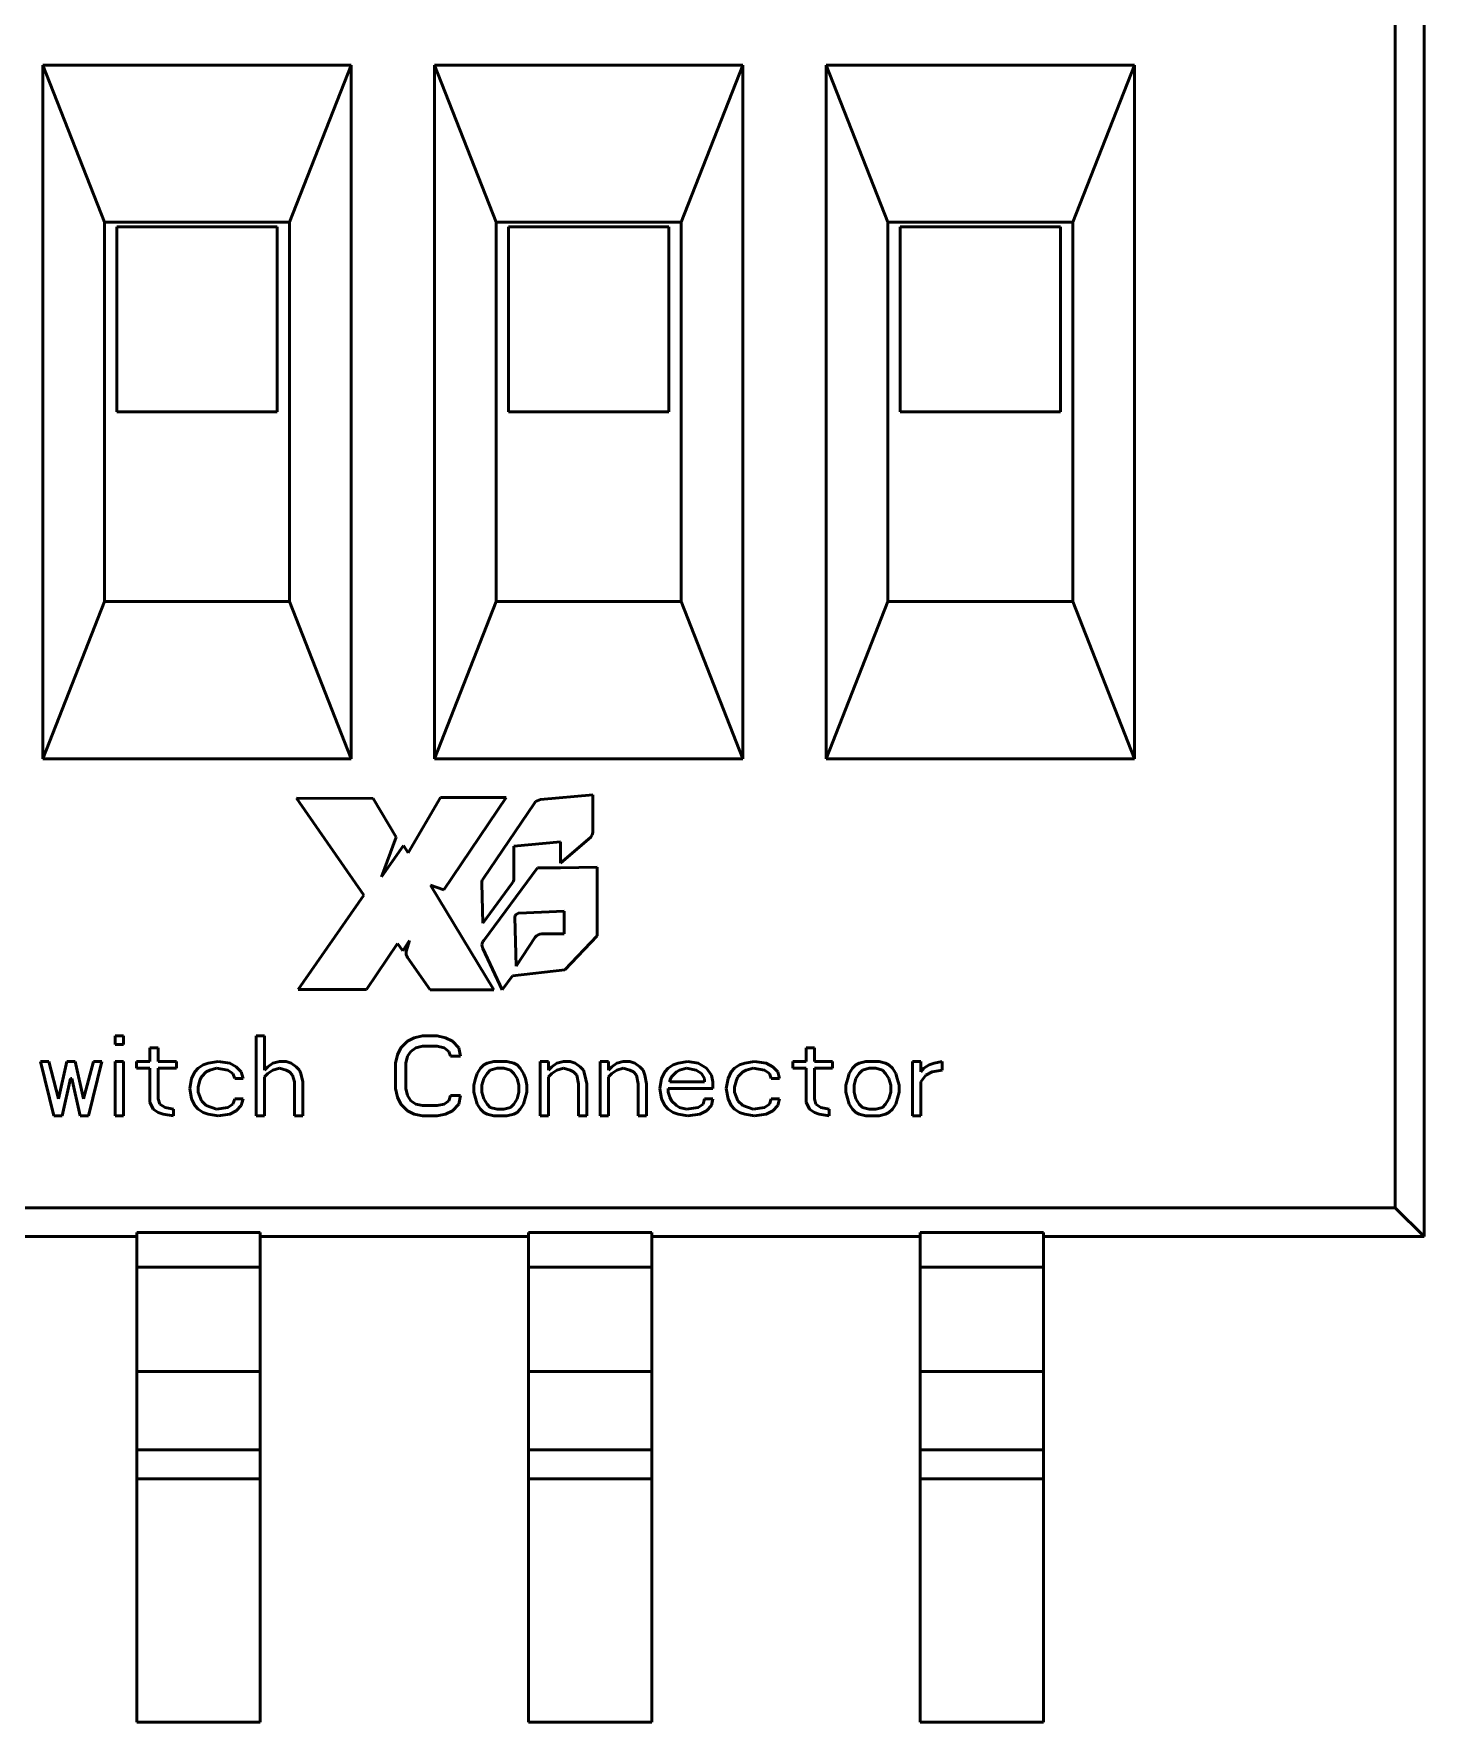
# Model space of a CAD drawing. Header units: millimetres. Extents: x 0 to 866, y 0 to 297.
# Drawn here: x 358.07 to 367.09, y 255.15 to 266.11 of the extents above; entities that cross this region are included whole.
import ezdxf

# ---------------------------------------------------------------- set-up
doc = ezdxf.new("R2010")
doc.units = ezdxf.units.MM
doc.layers.add('OSN50', color=3, linetype='Continuous', lineweight=50)

msp = doc.modelspace()

# ---------------------------------------------------------------- linework, layer by layer
at = {"layer": 'OSN50', "color": 3}
for p, q in [((367.086, 258.303), (367.086, 269.003)), ((367.086, 258.303), (367.086, 269.003)), ((367.086, 258.303), (367.086, 269.003)), ((367.086, 258.303), (367.086, 269.003)), ((366.898, 258.491), (366.898, 268.815)), ((366.898, 258.491), (366.898, 268.815)), ((358.526, 264.883), (358.126, 265.903)), ((358.126, 261.403), (358.126, 265.903)), ((360.126, 265.903), (358.126, 265.903)), ((358.526, 264.883), (358.126, 265.903)), ((358.126, 261.403), (358.126, 265.903)), ((360.126, 265.903), (358.126, 265.903)), ((359.726, 264.883), (360.126, 265.903)), ((359.726, 264.883), (360.126, 265.903)), ((360.126, 261.403), (360.126, 265.903)), ((360.126, 261.403), (360.126, 265.903)), ((361.066, 264.883), (360.666, 265.903)), ((360.666, 261.403), (360.666, 265.903)), ((360.666, 265.903), (362.666, 265.903)), ((361.066, 264.883), (360.666, 265.903)), ((360.666, 261.403), (360.666, 265.903)), ((360.666, 265.903), (362.666, 265.903)), ((362.266, 264.883), (362.666, 265.903)), ((362.266, 264.883), (362.666, 265.903)), ((362.666, 261.403), (362.666, 265.903)), ((362.666, 261.403), (362.666, 265.903)), ((363.606, 264.883), (363.206, 265.903)), ((363.206, 261.403), (363.206, 265.903)), ((363.206, 265.903), (365.206, 265.903)), ((363.606, 264.883), (363.206, 265.903)), ((363.206, 261.403), (363.206, 265.903)), ((363.206, 265.903), (365.206, 265.903)), ((364.806, 264.883), (365.206, 265.903)), ((364.806, 264.883), (365.206, 265.903)), ((365.206, 261.403), (365.206, 265.903)), ((365.206, 261.403), (365.206, 265.903)), ((358.526, 264.883), (359.726, 264.883)), ((358.526, 262.423), (358.526, 264.883)), ((358.526, 264.883), (359.726, 264.883)), ((358.526, 262.423), (358.526, 264.883)), ((358.606, 264.853), (359.646, 264.853)), ((358.606, 263.653), (358.606, 264.853)), ((358.606, 264.853), (359.646, 264.853)), ((358.606, 263.653), (358.606, 264.853)), ((359.646, 263.653), (359.646, 264.853)), ((359.646, 263.653), (359.646, 264.853)), ((359.726, 262.423), (359.726, 264.883)), ((359.726, 262.423), (359.726, 264.883)), ((362.266, 264.883), (361.066, 264.883)), ((361.066, 262.423), (361.066, 264.883)), ((362.266, 264.883), (361.066, 264.883)), ((361.066, 262.423), (361.066, 264.883)), ((361.146, 264.853), (362.186, 264.853)), ((361.146, 263.653), (361.146, 264.853)), ((361.146, 264.853), (362.186, 264.853)), ((361.146, 263.653), (361.146, 264.853)), ((362.186, 263.653), (362.186, 264.853)), ((362.186, 263.653), (362.186, 264.853)), ((362.266, 262.423), (362.266, 264.883)), ((362.266, 262.423), (362.266, 264.883)), ((363.606, 264.883), (364.806, 264.883)), ((363.606, 262.423), (363.606, 264.883)), ((363.606, 264.883), (364.806, 264.883)), ((363.606, 262.423), (363.606, 264.883)), ((364.726, 264.853), (363.686, 264.853)), ((363.686, 263.653), (363.686, 264.853)), ((364.726, 264.853), (363.686, 264.853)), ((363.686, 263.653), (363.686, 264.853)), ((364.726, 263.653), (364.726, 264.853)), ((364.726, 263.653), (364.726, 264.853)), ((364.806, 262.423), (364.806, 264.883)), ((364.806, 262.423), (364.806, 264.883)), ((359.646, 263.653), (358.606, 263.653)), ((359.646, 263.653), (358.606, 263.653)), ((362.186, 263.653), (361.146, 263.653)), ((362.186, 263.653), (361.146, 263.653)), ((364.726, 263.653), (363.686, 263.653)), ((364.726, 263.653), (363.686, 263.653)), ((358.126, 261.403), (358.526, 262.423)), ((358.126, 261.403), (358.526, 262.423)), ((358.526, 262.423), (359.726, 262.423)), ((358.526, 262.423), (359.726, 262.423)), ((360.126, 261.403), (359.726, 262.423)), ((360.126, 261.403), (359.726, 262.423)), ((360.666, 261.403), (361.066, 262.423)), ((360.666, 261.403), (361.066, 262.423)), ((362.266, 262.423), (361.066, 262.423)), ((362.266, 262.423), (361.066, 262.423)), ((362.666, 261.403), (362.266, 262.423)), ((362.666, 261.403), (362.266, 262.423)), ((363.206, 261.403), (363.606, 262.423)), ((363.206, 261.403), (363.606, 262.423)), ((363.606, 262.423), (364.806, 262.423)), ((363.606, 262.423), (364.806, 262.423)), ((365.206, 261.403), (364.806, 262.423)), ((365.206, 261.403), (364.806, 262.423)), ((360.126, 261.403), (358.126, 261.403)), ((360.126, 261.403), (358.126, 261.403)), ((360.666, 261.403), (362.666, 261.403)), ((360.666, 261.403), (362.666, 261.403)), ((363.206, 261.403), (365.206, 261.403)), ((363.206, 261.403), (365.206, 261.403)), ((360.268, 261.145), (359.77, 261.147)), ((360.208, 260.519), (359.77, 261.147)), ((360.268, 261.145), (359.77, 261.147)), ((360.208, 260.519), (359.77, 261.147)), ((360.418, 260.895), (360.268, 261.145)), ((360.418, 260.895), (360.268, 261.145)), ((360.496, 260.793), (360.704, 261.151)), ((360.496, 260.793), (360.704, 261.151)), ((360.704, 261.151), (361.13, 261.151)), ((360.704, 261.151), (361.13, 261.151)), ((360.726, 260.553), (361.13, 261.151)), ((360.726, 260.553), (361.13, 261.151)), ((360.982, 260.623), (361.314, 261.115)), ((360.982, 260.623), (361.314, 261.115)), ((361.314, 261.115), (361.322, 261.125)), ((361.314, 261.115), (361.322, 261.125)), ((361.322, 261.125), (361.332, 261.131)), ((361.322, 261.125), (361.332, 261.131)), ((361.332, 261.131), (361.342, 261.135)), ((361.332, 261.131), (361.342, 261.135)), ((361.342, 261.135), (361.354, 261.139)), ((361.342, 261.135), (361.354, 261.139)), ((361.354, 261.139), (361.694, 261.169)), ((361.354, 261.139), (361.694, 261.169)), ((361.694, 260.941), (361.694, 261.169)), ((361.694, 260.941), (361.694, 261.169)), ((360.322, 260.637), (360.418, 260.895)), ((360.322, 260.637), (360.418, 260.895)), ((361.484, 260.725), (361.68, 260.895)), ((361.484, 260.725), (361.68, 260.895)), ((361.68, 260.895), (361.688, 260.909)), ((361.68, 260.895), (361.688, 260.909)), ((361.688, 260.909), (361.692, 260.925)), ((361.688, 260.909), (361.692, 260.925)), ((361.692, 260.925), (361.694, 260.941)), ((361.692, 260.925), (361.694, 260.941)), ((360.322, 260.637), (360.464, 260.841)), ((360.322, 260.637), (360.464, 260.841)), ((360.496, 260.793), (360.464, 260.841)), ((360.496, 260.793), (360.464, 260.841)), ((361.18, 260.835), (361.484, 260.863)), ((361.18, 260.835), (361.484, 260.863)), ((361.18, 260.627), (361.18, 260.835)), ((361.18, 260.627), (361.18, 260.835)), ((361.484, 260.725), (361.484, 260.863)), ((361.484, 260.725), (361.484, 260.863)), ((360.986, 260.225), (361.334, 260.695)), ((360.986, 260.225), (361.334, 260.695)), ((361.334, 260.695), (361.484, 260.695)), ((361.334, 260.695), (361.484, 260.695)), ((361.484, 260.695), (361.722, 260.699)), ((361.484, 260.695), (361.722, 260.699)), ((361.722, 260.255), (361.722, 260.699)), ((361.722, 260.255), (361.722, 260.699)), ((361.05, 259.903), (360.64, 260.583)), ((360.726, 260.553), (360.64, 260.583)), ((361.05, 259.903), (360.64, 260.583)), ((360.726, 260.553), (360.64, 260.583)), ((360.972, 260.605), (360.976, 260.615)), ((360.972, 260.605), (360.976, 260.615)), ((360.972, 260.593), (360.972, 260.605)), ((360.972, 260.593), (360.972, 260.605)), ((360.98, 260.337), (360.972, 260.593)), ((360.98, 260.337), (360.972, 260.593)), ((360.976, 260.615), (360.982, 260.623)), ((360.976, 260.615), (360.982, 260.623)), ((360.98, 260.337), (361.17, 260.597)), ((360.98, 260.337), (361.17, 260.597)), ((361.17, 260.597), (361.176, 260.605)), ((361.17, 260.597), (361.176, 260.605)), ((361.176, 260.605), (361.18, 260.617)), ((361.176, 260.605), (361.18, 260.617)), ((361.18, 260.617), (361.18, 260.627)), ((361.18, 260.617), (361.18, 260.627)), ((359.782, 259.907), (360.208, 260.519)), ((359.782, 259.907), (360.208, 260.519)), ((361.188, 260.375), (361.19, 260.383)), ((361.188, 260.375), (361.19, 260.383)), ((361.196, 260.057), (361.188, 260.375)), ((361.196, 260.057), (361.188, 260.375)), ((361.19, 260.383), (361.192, 260.389)), ((361.19, 260.383), (361.192, 260.389)), ((361.192, 260.389), (361.196, 260.393)), ((361.192, 260.389), (361.196, 260.393)), ((361.196, 260.393), (361.202, 260.397)), ((361.196, 260.393), (361.202, 260.397)), ((361.202, 260.397), (361.208, 260.401)), ((361.202, 260.397), (361.208, 260.401)), ((361.208, 260.401), (361.214, 260.401)), ((361.208, 260.401), (361.214, 260.401)), ((361.214, 260.401), (361.506, 260.415)), ((361.214, 260.401), (361.506, 260.415)), ((361.506, 260.267), (361.506, 260.415)), ((361.506, 260.267), (361.506, 260.415)), ((361.196, 260.057), (361.32, 260.245)), ((361.196, 260.057), (361.32, 260.245)), ((361.32, 260.245), (361.328, 260.255)), ((361.32, 260.245), (361.328, 260.255)), ((361.328, 260.255), (361.338, 260.261)), ((361.328, 260.255), (361.338, 260.261)), ((361.338, 260.261), (361.35, 260.265)), ((361.338, 260.261), (361.35, 260.265)), ((361.35, 260.265), (361.362, 260.267)), ((361.35, 260.265), (361.362, 260.267)), ((361.362, 260.267), (361.506, 260.267)), ((361.362, 260.267), (361.506, 260.267)), ((361.512, 260.033), (361.722, 260.255)), ((361.512, 260.033), (361.722, 260.255)), ((360.224, 259.907), (360.426, 260.205)), ((360.224, 259.907), (360.426, 260.205)), ((360.46, 260.157), (360.426, 260.205)), ((360.46, 260.157), (360.426, 260.205)), ((360.46, 260.157), (360.504, 260.223)), ((360.46, 260.157), (360.504, 260.223)), ((360.482, 260.153), (360.484, 260.159)), ((360.482, 260.153), (360.484, 260.159)), ((360.482, 260.149), (360.482, 260.153)), ((360.482, 260.149), (360.482, 260.153)), ((360.482, 260.143), (360.482, 260.149)), ((360.482, 260.143), (360.482, 260.149)), ((360.482, 260.133), (360.482, 260.143)), ((360.482, 260.133), (360.482, 260.143)), ((360.486, 260.123), (360.482, 260.133)), ((360.486, 260.123), (360.482, 260.133)), ((360.484, 260.159), (360.504, 260.223)), ((360.484, 260.159), (360.504, 260.223)), ((360.974, 260.195), (360.976, 260.205)), ((360.974, 260.195), (360.976, 260.205)), ((360.976, 260.187), (360.974, 260.195)), ((360.976, 260.187), (360.974, 260.195)), ((360.976, 260.205), (360.98, 260.217)), ((360.976, 260.205), (360.98, 260.217)), ((360.978, 260.179), (360.976, 260.187)), ((360.978, 260.179), (360.976, 260.187)), ((360.98, 260.173), (360.978, 260.179)), ((360.98, 260.173), (360.978, 260.179)), ((360.98, 260.217), (360.986, 260.225)), ((360.98, 260.217), (360.986, 260.225)), ((361.104, 259.903), (360.98, 260.173)), ((361.104, 259.903), (360.98, 260.173)), ((360.49, 260.113), (360.486, 260.123)), ((360.49, 260.113), (360.486, 260.123)), ((360.638, 259.903), (360.49, 260.113)), ((360.638, 259.903), (360.49, 260.113)), ((361.172, 259.995), (361.512, 260.033)), ((361.172, 259.995), (361.512, 260.033)), ((359.782, 259.907), (360.224, 259.907)), ((359.782, 259.907), (360.224, 259.907)), ((361.104, 259.903), (361.172, 259.995)), ((361.104, 259.903), (361.172, 259.995)), ((360.638, 259.903), (361.05, 259.903)), ((360.638, 259.903), (361.05, 259.903)), ((358.594, 259.605), (358.648, 259.605)), ((358.594, 259.549), (358.594, 259.605)), ((358.594, 259.605), (358.648, 259.605)), ((358.594, 259.549), (358.594, 259.605)), ((358.648, 259.549), (358.648, 259.605)), ((358.648, 259.549), (358.648, 259.605)), ((359.51, 259.605), (359.564, 259.605)), ((359.51, 259.087), (359.51, 259.605)), ((359.51, 259.605), (359.564, 259.605)), ((359.51, 259.087), (359.51, 259.605)), ((359.564, 259.383), (359.564, 259.605)), ((359.564, 259.383), (359.564, 259.605)), ((360.49, 259.571), (360.534, 259.593)), ((360.49, 259.571), (360.534, 259.593)), ((360.534, 259.593), (360.588, 259.605)), ((360.534, 259.593), (360.588, 259.605)), ((360.588, 259.605), (360.684, 259.605)), ((360.588, 259.605), (360.684, 259.605)), ((360.738, 259.593), (360.684, 259.605)), ((360.738, 259.593), (360.684, 259.605)), ((360.782, 259.571), (360.738, 259.593)), ((360.782, 259.571), (360.738, 259.593)), ((358.594, 259.549), (358.648, 259.549)), ((358.594, 259.549), (358.648, 259.549)), ((358.82, 259.527), (358.874, 259.527)), ((358.82, 259.439), (358.82, 259.527)), ((358.82, 259.527), (358.874, 259.527)), ((358.82, 259.439), (358.82, 259.527)), ((358.874, 259.439), (358.874, 259.527)), ((358.874, 259.439), (358.874, 259.527)), ((360.414, 259.429), (360.426, 259.483)), ((360.414, 259.429), (360.426, 259.483)), ((360.426, 259.483), (360.448, 259.527)), ((360.426, 259.483), (360.448, 259.527)), ((360.448, 259.527), (360.49, 259.571)), ((360.448, 259.527), (360.49, 259.571)), ((360.48, 259.429), (360.49, 259.473)), ((360.48, 259.429), (360.49, 259.473)), ((360.49, 259.473), (360.512, 259.505)), ((360.49, 259.473), (360.512, 259.505)), ((360.512, 259.505), (360.544, 259.527)), ((360.512, 259.505), (360.544, 259.527)), ((360.544, 259.527), (360.588, 259.539)), ((360.544, 259.527), (360.588, 259.539)), ((360.588, 259.539), (360.684, 259.539)), ((360.588, 259.539), (360.684, 259.539)), ((360.728, 259.527), (360.684, 259.539)), ((360.728, 259.527), (360.684, 259.539)), ((360.76, 259.505), (360.728, 259.527)), ((360.76, 259.505), (360.728, 259.527)), ((360.77, 259.473), (360.76, 259.505)), ((360.77, 259.473), (360.76, 259.505)), ((360.77, 259.473), (360.834, 259.473)), ((360.77, 259.473), (360.834, 259.473)), ((360.824, 259.527), (360.782, 259.571)), ((360.824, 259.527), (360.782, 259.571)), ((360.834, 259.473), (360.824, 259.527)), ((360.834, 259.473), (360.824, 259.527)), ((363.076, 259.527), (363.13, 259.527)), ((363.076, 259.439), (363.076, 259.527)), ((363.076, 259.527), (363.13, 259.527)), ((363.076, 259.439), (363.076, 259.527)), ((363.13, 259.439), (363.13, 259.527)), ((363.13, 259.439), (363.13, 259.527)), ((358.11, 259.439), (358.164, 259.439)), ((358.196, 259.087), (358.11, 259.439)), ((358.11, 259.439), (358.164, 259.439)), ((358.196, 259.087), (358.11, 259.439)), ((358.228, 259.197), (358.164, 259.439)), ((358.228, 259.197), (358.164, 259.439)), ((358.228, 259.197), (358.282, 259.439)), ((358.228, 259.197), (358.282, 259.439)), ((358.282, 259.439), (358.336, 259.439)), ((358.282, 259.439), (358.336, 259.439)), ((358.39, 259.197), (358.336, 259.439)), ((358.39, 259.197), (358.336, 259.439)), ((358.39, 259.197), (358.454, 259.439)), ((358.39, 259.197), (358.454, 259.439)), ((358.422, 259.087), (358.508, 259.439)), ((358.422, 259.087), (358.508, 259.439)), ((358.454, 259.439), (358.508, 259.439)), ((358.454, 259.439), (358.508, 259.439)), ((358.594, 259.439), (358.648, 259.439)), ((358.594, 259.087), (358.594, 259.439)), ((358.594, 259.439), (358.648, 259.439)), ((358.594, 259.087), (358.594, 259.439)), ((358.648, 259.087), (358.648, 259.439)), ((358.648, 259.087), (358.648, 259.439)), ((358.734, 259.439), (358.82, 259.439)), ((358.734, 259.395), (358.734, 259.439)), ((358.734, 259.439), (358.82, 259.439)), ((358.734, 259.395), (358.734, 259.439)), ((358.734, 259.395), (358.82, 259.395)), ((358.734, 259.395), (358.82, 259.395)), ((358.82, 259.175), (358.82, 259.395)), ((358.82, 259.175), (358.82, 259.395)), ((358.874, 259.439), (358.992, 259.439)), ((358.874, 259.439), (358.992, 259.439)), ((358.874, 259.197), (358.874, 259.395)), ((358.874, 259.395), (358.992, 259.395)), ((358.874, 259.197), (358.874, 259.395)), ((358.874, 259.395), (358.992, 259.395)), ((358.992, 259.395), (358.992, 259.439)), ((358.992, 259.395), (358.992, 259.439)), ((359.09, 259.329), (359.112, 259.373)), ((359.09, 259.329), (359.112, 259.373)), ((359.112, 259.373), (359.132, 259.395)), ((359.112, 259.373), (359.132, 259.395)), ((359.132, 259.395), (359.166, 259.417)), ((359.132, 259.395), (359.166, 259.417)), ((359.154, 259.339), (359.186, 259.373)), ((359.154, 259.339), (359.186, 259.373)), ((359.166, 259.417), (359.198, 259.429)), ((359.166, 259.417), (359.198, 259.429)), ((359.186, 259.373), (359.208, 259.383)), ((359.186, 259.373), (359.208, 259.383)), ((359.198, 259.429), (359.262, 259.439)), ((359.198, 259.429), (359.262, 259.439)), ((359.208, 259.383), (359.252, 259.395)), ((359.208, 259.383), (359.252, 259.395)), ((359.326, 259.383), (359.252, 259.395)), ((359.326, 259.383), (359.252, 259.395)), ((359.338, 259.429), (359.262, 259.439)), ((359.338, 259.429), (359.262, 259.439)), ((359.358, 259.361), (359.326, 259.383)), ((359.358, 259.361), (359.326, 259.383)), ((359.38, 259.405), (359.338, 259.429)), ((359.38, 259.405), (359.338, 259.429)), ((359.37, 259.329), (359.358, 259.361)), ((359.37, 259.329), (359.358, 259.361)), ((359.412, 259.373), (359.38, 259.405)), ((359.412, 259.373), (359.38, 259.405)), ((359.424, 259.329), (359.412, 259.373)), ((359.424, 259.329), (359.412, 259.373)), ((359.564, 259.383), (359.586, 259.405)), ((359.564, 259.383), (359.586, 259.405)), ((359.564, 259.339), (359.586, 259.361)), ((359.564, 259.339), (359.586, 259.361)), ((359.586, 259.405), (359.618, 259.429)), ((359.586, 259.405), (359.618, 259.429)), ((359.586, 259.361), (359.618, 259.383)), ((359.586, 259.361), (359.618, 259.383)), ((359.618, 259.429), (359.66, 259.439)), ((359.618, 259.429), (359.66, 259.439)), ((359.618, 259.383), (359.66, 259.395)), ((359.618, 259.383), (359.66, 259.395)), ((359.66, 259.439), (359.704, 259.439)), ((359.66, 259.439), (359.704, 259.439)), ((359.704, 259.383), (359.66, 259.395)), ((359.704, 259.383), (359.66, 259.395)), ((359.736, 259.429), (359.704, 259.439)), ((359.736, 259.429), (359.704, 259.439)), ((359.726, 259.373), (359.704, 259.383)), ((359.726, 259.373), (359.704, 259.383)), ((359.746, 259.351), (359.726, 259.373)), ((359.746, 259.351), (359.726, 259.373)), ((359.768, 259.405), (359.736, 259.429)), ((359.768, 259.405), (359.736, 259.429)), ((359.79, 259.383), (359.768, 259.405)), ((359.79, 259.383), (359.768, 259.405)), ((359.8, 259.361), (359.79, 259.383)), ((359.8, 259.361), (359.79, 259.383)), ((359.812, 259.307), (359.8, 259.361)), ((359.812, 259.307), (359.8, 259.361)), ((360.414, 259.263), (360.414, 259.429)), ((360.414, 259.263), (360.414, 259.429)), ((360.48, 259.263), (360.48, 259.429)), ((360.48, 259.263), (360.48, 259.429)), ((360.932, 259.329), (360.942, 259.361)), ((360.932, 259.329), (360.942, 259.361)), ((360.942, 259.361), (360.964, 259.395)), ((360.942, 259.361), (360.964, 259.395)), ((360.964, 259.395), (360.986, 259.417)), ((360.964, 259.395), (360.986, 259.417)), ((360.986, 259.417), (361.008, 259.429)), ((360.986, 259.417), (361.008, 259.429)), ((360.986, 259.329), (361.008, 259.361)), ((360.986, 259.329), (361.008, 259.361)), ((361.008, 259.429), (361.05, 259.439)), ((361.008, 259.429), (361.05, 259.439)), ((361.008, 259.361), (361.028, 259.383)), ((361.008, 259.361), (361.028, 259.383)), ((361.028, 259.383), (361.072, 259.395)), ((361.028, 259.383), (361.072, 259.395)), ((361.05, 259.439), (361.136, 259.439)), ((361.05, 259.439), (361.136, 259.439)), ((361.072, 259.395), (361.116, 259.395)), ((361.072, 259.395), (361.116, 259.395)), ((361.158, 259.383), (361.116, 259.395)), ((361.158, 259.383), (361.116, 259.395)), ((361.18, 259.429), (361.136, 259.439)), ((361.18, 259.429), (361.136, 259.439)), ((361.18, 259.361), (361.158, 259.383)), ((361.18, 259.361), (361.158, 259.383)), ((361.202, 259.417), (361.18, 259.429)), ((361.202, 259.417), (361.18, 259.429)), ((361.202, 259.329), (361.18, 259.361)), ((361.202, 259.329), (361.18, 259.361)), ((361.222, 259.395), (361.202, 259.417)), ((361.222, 259.395), (361.202, 259.417)), ((361.244, 259.361), (361.222, 259.395)), ((361.244, 259.361), (361.222, 259.395)), ((361.256, 259.329), (361.244, 259.361)), ((361.256, 259.329), (361.244, 259.361)), ((361.352, 259.439), (361.406, 259.439)), ((361.352, 259.087), (361.352, 259.439)), ((361.352, 259.439), (361.406, 259.439)), ((361.352, 259.087), (361.352, 259.439)), ((361.406, 259.383), (361.406, 259.439)), ((361.406, 259.383), (361.406, 259.439)), ((361.406, 259.383), (361.428, 259.405)), ((361.406, 259.383), (361.428, 259.405)), ((361.406, 259.339), (361.428, 259.361)), ((361.406, 259.339), (361.428, 259.361)), ((361.428, 259.405), (361.46, 259.429)), ((361.428, 259.405), (361.46, 259.429)), ((361.428, 259.361), (361.46, 259.383)), ((361.428, 259.361), (361.46, 259.383)), ((361.46, 259.429), (361.502, 259.439)), ((361.46, 259.429), (361.502, 259.439)), ((361.46, 259.383), (361.502, 259.395)), ((361.46, 259.383), (361.502, 259.395)), ((361.502, 259.439), (361.546, 259.439)), ((361.502, 259.439), (361.546, 259.439)), ((361.546, 259.383), (361.502, 259.395)), ((361.546, 259.383), (361.502, 259.395)), ((361.578, 259.429), (361.546, 259.439)), ((361.578, 259.429), (361.546, 259.439)), ((361.568, 259.373), (361.546, 259.383)), ((361.568, 259.373), (361.546, 259.383)), ((361.59, 259.351), (361.568, 259.373)), ((361.59, 259.351), (361.568, 259.373)), ((361.61, 259.405), (361.578, 259.429)), ((361.61, 259.405), (361.578, 259.429)), ((361.632, 259.383), (361.61, 259.405)), ((361.632, 259.383), (361.61, 259.405)), ((361.642, 259.351), (361.632, 259.383)), ((361.642, 259.351), (361.632, 259.383)), ((361.74, 259.439), (361.794, 259.439)), ((361.74, 259.087), (361.74, 259.439)), ((361.74, 259.439), (361.794, 259.439)), ((361.74, 259.087), (361.74, 259.439)), ((361.794, 259.383), (361.794, 259.439)), ((361.794, 259.383), (361.794, 259.439)), ((361.794, 259.383), (361.816, 259.405)), ((361.794, 259.383), (361.816, 259.405)), ((361.794, 259.339), (361.816, 259.361)), ((361.794, 259.339), (361.816, 259.361)), ((361.816, 259.405), (361.848, 259.429)), ((361.816, 259.405), (361.848, 259.429)), ((361.816, 259.361), (361.848, 259.383)), ((361.816, 259.361), (361.848, 259.383)), ((361.848, 259.429), (361.89, 259.439)), ((361.848, 259.429), (361.89, 259.439)), ((361.848, 259.383), (361.89, 259.395)), ((361.848, 259.383), (361.89, 259.395)), ((361.89, 259.439), (361.934, 259.439)), ((361.89, 259.439), (361.934, 259.439)), ((361.934, 259.383), (361.89, 259.395)), ((361.934, 259.383), (361.89, 259.395)), ((361.966, 259.429), (361.934, 259.439)), ((361.966, 259.429), (361.934, 259.439)), ((361.956, 259.373), (361.934, 259.383)), ((361.956, 259.373), (361.934, 259.383)), ((361.976, 259.351), (361.956, 259.373)), ((361.976, 259.351), (361.956, 259.373)), ((361.998, 259.405), (361.966, 259.429)), ((361.998, 259.405), (361.966, 259.429)), ((362.02, 259.383), (361.998, 259.405)), ((362.02, 259.383), (361.998, 259.405)), ((362.03, 259.351), (362.02, 259.383)), ((362.03, 259.351), (362.02, 259.383)), ((362.138, 259.329), (362.16, 259.373)), ((362.138, 259.329), (362.16, 259.373)), ((362.16, 259.373), (362.182, 259.395)), ((362.16, 259.373), (362.182, 259.395)), ((362.182, 259.395), (362.214, 259.417)), ((362.182, 259.395), (362.214, 259.417)), ((362.204, 259.339), (362.236, 259.373)), ((362.204, 259.339), (362.236, 259.373)), ((362.214, 259.417), (362.246, 259.429)), ((362.214, 259.417), (362.246, 259.429)), ((362.236, 259.373), (362.256, 259.383)), ((362.236, 259.373), (362.256, 259.383)), ((362.246, 259.429), (362.31, 259.439)), ((362.246, 259.429), (362.31, 259.439)), ((362.256, 259.383), (362.3, 259.395)), ((362.256, 259.383), (362.3, 259.395)), ((362.364, 259.383), (362.3, 259.395)), ((362.364, 259.383), (362.3, 259.395)), ((362.376, 259.429), (362.31, 259.439)), ((362.376, 259.429), (362.31, 259.439)), ((362.398, 259.361), (362.364, 259.383)), ((362.398, 259.361), (362.364, 259.383)), ((362.43, 259.395), (362.376, 259.429)), ((362.43, 259.395), (362.376, 259.429)), ((362.418, 259.329), (362.398, 259.361)), ((362.418, 259.329), (362.398, 259.361)), ((362.462, 259.351), (362.43, 259.395)), ((362.462, 259.351), (362.43, 259.395)), ((362.57, 259.329), (362.59, 259.373)), ((362.57, 259.329), (362.59, 259.373)), ((362.59, 259.373), (362.612, 259.395)), ((362.59, 259.373), (362.612, 259.395)), ((362.612, 259.395), (362.644, 259.417)), ((362.612, 259.395), (362.644, 259.417)), ((362.634, 259.339), (362.666, 259.373)), ((362.634, 259.339), (362.666, 259.373)), ((362.644, 259.417), (362.678, 259.429)), ((362.644, 259.417), (362.678, 259.429)), ((362.666, 259.373), (362.688, 259.383)), ((362.666, 259.373), (362.688, 259.383)), ((362.678, 259.429), (362.742, 259.439)), ((362.678, 259.429), (362.742, 259.439)), ((362.688, 259.383), (362.732, 259.395)), ((362.688, 259.383), (362.732, 259.395)), ((362.806, 259.383), (362.732, 259.395)), ((362.806, 259.383), (362.732, 259.395)), ((362.818, 259.429), (362.742, 259.439)), ((362.818, 259.429), (362.742, 259.439)), ((362.838, 259.361), (362.806, 259.383)), ((362.838, 259.361), (362.806, 259.383)), ((362.86, 259.405), (362.818, 259.429)), ((362.86, 259.405), (362.818, 259.429)), ((362.85, 259.329), (362.838, 259.361)), ((362.85, 259.329), (362.838, 259.361)), ((362.892, 259.373), (362.86, 259.405)), ((362.892, 259.373), (362.86, 259.405)), ((362.904, 259.329), (362.892, 259.373)), ((362.904, 259.329), (362.892, 259.373)), ((362.99, 259.439), (363.076, 259.439)), ((362.99, 259.395), (362.99, 259.439)), ((362.99, 259.439), (363.076, 259.439)), ((362.99, 259.395), (362.99, 259.439)), ((362.99, 259.395), (363.076, 259.395)), ((362.99, 259.395), (363.076, 259.395)), ((363.076, 259.175), (363.076, 259.395)), ((363.076, 259.175), (363.076, 259.395)), ((363.13, 259.439), (363.248, 259.439)), ((363.13, 259.439), (363.248, 259.439)), ((363.13, 259.197), (363.13, 259.395)), ((363.13, 259.395), (363.248, 259.395)), ((363.13, 259.197), (363.13, 259.395)), ((363.13, 259.395), (363.248, 259.395)), ((363.248, 259.395), (363.248, 259.439)), ((363.248, 259.395), (363.248, 259.439)), ((363.346, 259.329), (363.356, 259.361)), ((363.346, 259.329), (363.356, 259.361)), ((363.356, 259.361), (363.378, 259.395)), ((363.356, 259.361), (363.378, 259.395)), ((363.378, 259.395), (363.398, 259.417)), ((363.378, 259.395), (363.398, 259.417)), ((363.398, 259.417), (363.42, 259.429)), ((363.398, 259.417), (363.42, 259.429)), ((363.398, 259.329), (363.42, 259.361)), ((363.398, 259.329), (363.42, 259.361)), ((363.42, 259.429), (363.464, 259.439)), ((363.42, 259.429), (363.464, 259.439)), ((363.42, 259.361), (363.442, 259.383)), ((363.42, 259.361), (363.442, 259.383)), ((363.442, 259.383), (363.486, 259.395)), ((363.442, 259.383), (363.486, 259.395)), ((363.464, 259.439), (363.55, 259.439)), ((363.464, 259.439), (363.55, 259.439)), ((363.486, 259.395), (363.528, 259.395)), ((363.486, 259.395), (363.528, 259.395)), ((363.572, 259.383), (363.528, 259.395)), ((363.572, 259.383), (363.528, 259.395)), ((363.592, 259.429), (363.55, 259.439)), ((363.592, 259.429), (363.55, 259.439)), ((363.592, 259.361), (363.572, 259.383)), ((363.592, 259.361), (363.572, 259.383)), ((363.614, 259.417), (363.592, 259.429)), ((363.614, 259.417), (363.592, 259.429)), ((363.614, 259.329), (363.592, 259.361)), ((363.614, 259.329), (363.592, 259.361)), ((363.636, 259.395), (363.614, 259.417)), ((363.636, 259.395), (363.614, 259.417)), ((363.658, 259.361), (363.636, 259.395)), ((363.658, 259.361), (363.636, 259.395)), ((363.668, 259.329), (363.658, 259.361)), ((363.668, 259.329), (363.658, 259.361)), ((363.766, 259.439), (363.82, 259.439)), ((363.766, 259.087), (363.766, 259.439)), ((363.766, 259.439), (363.82, 259.439)), ((363.766, 259.087), (363.766, 259.439)), ((363.82, 259.373), (363.82, 259.439)), ((363.82, 259.373), (363.82, 259.439)), ((363.82, 259.373), (363.84, 259.395)), ((363.82, 259.373), (363.84, 259.395)), ((363.84, 259.395), (363.874, 259.417)), ((363.84, 259.395), (363.874, 259.417)), ((363.852, 259.351), (363.894, 259.373)), ((363.852, 259.351), (363.894, 259.373)), ((363.874, 259.417), (363.906, 259.429)), ((363.874, 259.417), (363.906, 259.429)), ((363.894, 259.373), (363.96, 259.383)), ((363.894, 259.373), (363.96, 259.383)), ((363.906, 259.429), (363.96, 259.439)), ((363.906, 259.429), (363.96, 259.439)), ((363.96, 259.383), (363.96, 259.439)), ((363.96, 259.383), (363.96, 259.439)), ((358.25, 259.087), (358.304, 259.329)), ((358.25, 259.087), (358.304, 259.329)), ((358.304, 259.329), (358.314, 259.329)), ((358.304, 259.329), (358.314, 259.329)), ((358.368, 259.087), (358.314, 259.329)), ((358.368, 259.087), (358.314, 259.329)), ((359.078, 259.263), (359.09, 259.329)), ((359.078, 259.263), (359.09, 259.329)), ((359.09, 259.197), (359.078, 259.263)), ((359.09, 259.197), (359.078, 259.263)), ((359.132, 259.273), (359.144, 259.317)), ((359.132, 259.273), (359.144, 259.317)), ((359.132, 259.241), (359.132, 259.273)), ((359.132, 259.241), (359.132, 259.273)), ((359.144, 259.317), (359.154, 259.339)), ((359.144, 259.317), (359.154, 259.339)), ((359.37, 259.329), (359.424, 259.329)), ((359.37, 259.329), (359.424, 259.329)), ((359.564, 259.087), (359.564, 259.339)), ((359.564, 259.087), (359.564, 259.339)), ((359.758, 259.307), (359.746, 259.351)), ((359.758, 259.307), (359.746, 259.351)), ((359.758, 259.087), (359.758, 259.307)), ((359.758, 259.087), (359.758, 259.307)), ((359.812, 259.087), (359.812, 259.307)), ((359.812, 259.087), (359.812, 259.307)), ((360.426, 259.207), (360.414, 259.263)), ((360.426, 259.207), (360.414, 259.263)), ((360.49, 259.219), (360.48, 259.263)), ((360.49, 259.219), (360.48, 259.263)), ((360.922, 259.285), (360.932, 259.329)), ((360.922, 259.285), (360.932, 259.329)), ((360.922, 259.241), (360.922, 259.285)), ((360.922, 259.241), (360.922, 259.285)), ((360.974, 259.285), (360.986, 259.329)), ((360.974, 259.285), (360.986, 259.329)), ((360.974, 259.241), (360.974, 259.285)), ((360.974, 259.241), (360.974, 259.285)), ((361.212, 259.285), (361.202, 259.329)), ((361.212, 259.285), (361.202, 259.329)), ((361.212, 259.241), (361.212, 259.285)), ((361.212, 259.241), (361.212, 259.285)), ((361.266, 259.285), (361.256, 259.329)), ((361.266, 259.285), (361.256, 259.329)), ((361.266, 259.241), (361.266, 259.285)), ((361.266, 259.241), (361.266, 259.285)), ((361.406, 259.087), (361.406, 259.339)), ((361.406, 259.087), (361.406, 259.339)), ((361.6, 259.295), (361.59, 259.351)), ((361.6, 259.295), (361.59, 259.351)), ((361.6, 259.087), (361.6, 259.295)), ((361.6, 259.087), (361.6, 259.295)), ((361.654, 259.295), (361.642, 259.351)), ((361.654, 259.295), (361.642, 259.351)), ((361.654, 259.087), (361.654, 259.295)), ((361.654, 259.087), (361.654, 259.295)), ((361.794, 259.087), (361.794, 259.339)), ((361.794, 259.087), (361.794, 259.339)), ((361.988, 259.295), (361.976, 259.351)), ((361.988, 259.295), (361.976, 259.351)), ((361.988, 259.087), (361.988, 259.295)), ((361.988, 259.087), (361.988, 259.295)), ((362.042, 259.295), (362.03, 259.351)), ((362.042, 259.295), (362.03, 259.351)), ((362.042, 259.087), (362.042, 259.295)), ((362.042, 259.087), (362.042, 259.295)), ((362.128, 259.263), (362.138, 259.329)), ((362.128, 259.263), (362.138, 259.329)), ((362.138, 259.197), (362.128, 259.263)), ((362.138, 259.197), (362.128, 259.263)), ((362.182, 259.241), (362.182, 259.263)), ((362.182, 259.263), (362.472, 259.263)), ((362.182, 259.241), (362.182, 259.263)), ((362.182, 259.263), (362.472, 259.263)), ((362.192, 259.317), (362.204, 259.339)), ((362.192, 259.317), (362.204, 259.339)), ((362.192, 259.307), (362.192, 259.317)), ((362.192, 259.307), (362.192, 259.317)), ((362.192, 259.307), (362.418, 259.307)), ((362.192, 259.307), (362.418, 259.307)), ((362.418, 259.307), (362.418, 259.329)), ((362.418, 259.307), (362.418, 259.329)), ((362.472, 259.307), (362.462, 259.351)), ((362.472, 259.307), (362.462, 259.351)), ((362.472, 259.263), (362.472, 259.307)), ((362.472, 259.263), (362.472, 259.307)), ((362.558, 259.263), (362.57, 259.329)), ((362.558, 259.263), (362.57, 259.329)), ((362.57, 259.197), (362.558, 259.263)), ((362.57, 259.197), (362.558, 259.263)), ((362.612, 259.273), (362.624, 259.317)), ((362.612, 259.273), (362.624, 259.317)), ((362.612, 259.241), (362.612, 259.273)), ((362.612, 259.241), (362.612, 259.273)), ((362.624, 259.317), (362.634, 259.339)), ((362.624, 259.317), (362.634, 259.339)), ((362.85, 259.329), (362.904, 259.329)), ((362.85, 259.329), (362.904, 259.329)), ((363.334, 259.285), (363.346, 259.329)), ((363.334, 259.285), (363.346, 259.329)), ((363.334, 259.241), (363.334, 259.285)), ((363.334, 259.241), (363.334, 259.285)), ((363.388, 259.285), (363.398, 259.329)), ((363.388, 259.285), (363.398, 259.329)), ((363.388, 259.241), (363.388, 259.285)), ((363.388, 259.241), (363.388, 259.285)), ((363.626, 259.285), (363.614, 259.329)), ((363.626, 259.285), (363.614, 259.329)), ((363.626, 259.241), (363.626, 259.285)), ((363.626, 259.241), (363.626, 259.285)), ((363.68, 259.285), (363.668, 259.329)), ((363.68, 259.285), (363.668, 259.329)), ((363.68, 259.241), (363.68, 259.285)), ((363.68, 259.241), (363.68, 259.285)), ((363.82, 259.307), (363.852, 259.351)), ((363.82, 259.307), (363.852, 259.351)), ((363.82, 259.087), (363.82, 259.307)), ((363.82, 259.087), (363.82, 259.307)), ((358.842, 259.131), (358.82, 259.175)), ((358.842, 259.131), (358.82, 259.175)), ((358.884, 259.163), (358.874, 259.197)), ((358.884, 259.163), (358.874, 259.197)), ((358.918, 259.141), (358.884, 259.163)), ((358.918, 259.141), (358.884, 259.163)), ((358.972, 259.131), (358.918, 259.141)), ((358.972, 259.131), (358.918, 259.141)), ((359.112, 259.153), (359.09, 259.197)), ((359.112, 259.153), (359.09, 259.197)), ((359.132, 259.131), (359.112, 259.153)), ((359.132, 259.131), (359.112, 259.153)), ((359.154, 259.185), (359.132, 259.241)), ((359.154, 259.185), (359.132, 259.241)), ((359.186, 259.153), (359.154, 259.185)), ((359.186, 259.153), (359.154, 259.185)), ((359.252, 259.131), (359.186, 259.153)), ((359.252, 259.131), (359.186, 259.153)), ((359.252, 259.131), (359.326, 259.141)), ((359.252, 259.131), (359.326, 259.141)), ((359.326, 259.141), (359.358, 259.163)), ((359.326, 259.141), (359.358, 259.163)), ((359.358, 259.163), (359.37, 259.197)), ((359.358, 259.163), (359.37, 259.197)), ((359.37, 259.197), (359.424, 259.197)), ((359.37, 259.197), (359.424, 259.197)), ((359.38, 259.119), (359.412, 259.153)), ((359.38, 259.119), (359.412, 259.153)), ((359.412, 259.153), (359.424, 259.197)), ((359.412, 259.153), (359.424, 259.197)), ((360.448, 259.163), (360.426, 259.207)), ((360.448, 259.163), (360.426, 259.207)), ((360.49, 259.119), (360.448, 259.163)), ((360.49, 259.119), (360.448, 259.163)), ((360.512, 259.185), (360.49, 259.219)), ((360.512, 259.185), (360.49, 259.219)), ((360.544, 259.163), (360.512, 259.185)), ((360.544, 259.163), (360.512, 259.185)), ((360.588, 259.153), (360.544, 259.163)), ((360.588, 259.153), (360.544, 259.163)), ((360.588, 259.153), (360.684, 259.153)), ((360.588, 259.153), (360.684, 259.153)), ((360.684, 259.153), (360.728, 259.163)), ((360.684, 259.153), (360.728, 259.163)), ((360.728, 259.163), (360.76, 259.185)), ((360.728, 259.163), (360.76, 259.185)), ((360.76, 259.185), (360.77, 259.219)), ((360.76, 259.185), (360.77, 259.219)), ((360.77, 259.219), (360.834, 259.219)), ((360.77, 259.219), (360.834, 259.219)), ((360.782, 259.119), (360.824, 259.163)), ((360.782, 259.119), (360.824, 259.163)), ((360.824, 259.163), (360.834, 259.219)), ((360.824, 259.163), (360.834, 259.219)), ((360.942, 259.163), (360.922, 259.241)), ((360.942, 259.163), (360.922, 259.241)), ((360.964, 259.131), (360.942, 259.163)), ((360.964, 259.131), (360.942, 259.163)), ((360.986, 259.197), (360.974, 259.241)), ((360.986, 259.197), (360.974, 259.241)), ((361.008, 259.163), (360.986, 259.197)), ((361.008, 259.163), (360.986, 259.197)), ((361.028, 259.141), (361.008, 259.163)), ((361.028, 259.141), (361.008, 259.163)), ((361.072, 259.131), (361.028, 259.141)), ((361.072, 259.131), (361.028, 259.141)), ((361.116, 259.131), (361.158, 259.141)), ((361.116, 259.131), (361.158, 259.141)), ((361.158, 259.141), (361.18, 259.163)), ((361.158, 259.141), (361.18, 259.163)), ((361.18, 259.163), (361.202, 259.197)), ((361.18, 259.163), (361.202, 259.197)), ((361.202, 259.197), (361.212, 259.241)), ((361.202, 259.197), (361.212, 259.241)), ((361.222, 259.131), (361.244, 259.163)), ((361.222, 259.131), (361.244, 259.163)), ((361.244, 259.163), (361.266, 259.241)), ((361.244, 259.163), (361.266, 259.241)), ((362.16, 259.153), (362.138, 259.197)), ((362.16, 259.153), (362.138, 259.197)), ((362.182, 259.131), (362.16, 259.153)), ((362.182, 259.131), (362.16, 259.153)), ((362.192, 259.207), (362.182, 259.241)), ((362.192, 259.207), (362.182, 259.241)), ((362.204, 259.185), (362.192, 259.207)), ((362.204, 259.185), (362.192, 259.207)), ((362.236, 259.153), (362.204, 259.185)), ((362.236, 259.153), (362.204, 259.185)), ((362.256, 259.141), (362.236, 259.153)), ((362.256, 259.141), (362.236, 259.153)), ((362.3, 259.131), (362.256, 259.141)), ((362.3, 259.131), (362.256, 259.141)), ((362.3, 259.131), (362.376, 259.141)), ((362.3, 259.131), (362.376, 259.141)), ((362.376, 259.141), (362.408, 259.163)), ((362.376, 259.141), (362.408, 259.163)), ((362.408, 259.163), (362.418, 259.197)), ((362.408, 259.163), (362.418, 259.197)), ((362.418, 259.197), (362.472, 259.197)), ((362.418, 259.197), (362.472, 259.197)), ((362.43, 259.119), (362.462, 259.153)), ((362.43, 259.119), (362.462, 259.153)), ((362.462, 259.153), (362.472, 259.197)), ((362.462, 259.153), (362.472, 259.197)), ((362.59, 259.153), (362.57, 259.197)), ((362.59, 259.153), (362.57, 259.197)), ((362.612, 259.131), (362.59, 259.153)), ((362.612, 259.131), (362.59, 259.153)), ((362.634, 259.185), (362.612, 259.241)), ((362.634, 259.185), (362.612, 259.241)), ((362.666, 259.153), (362.634, 259.185)), ((362.666, 259.153), (362.634, 259.185)), ((362.732, 259.131), (362.666, 259.153)), ((362.732, 259.131), (362.666, 259.153)), ((362.732, 259.131), (362.806, 259.141)), ((362.732, 259.131), (362.806, 259.141)), ((362.806, 259.141), (362.838, 259.163)), ((362.806, 259.141), (362.838, 259.163)), ((362.838, 259.163), (362.85, 259.197)), ((362.838, 259.163), (362.85, 259.197)), ((362.85, 259.197), (362.904, 259.197)), ((362.85, 259.197), (362.904, 259.197)), ((362.86, 259.119), (362.892, 259.153)), ((362.86, 259.119), (362.892, 259.153)), ((362.892, 259.153), (362.904, 259.197)), ((362.892, 259.153), (362.904, 259.197)), ((363.098, 259.131), (363.076, 259.175)), ((363.098, 259.131), (363.076, 259.175)), ((363.14, 259.163), (363.13, 259.197)), ((363.14, 259.163), (363.13, 259.197)), ((363.172, 259.141), (363.14, 259.163)), ((363.172, 259.141), (363.14, 259.163)), ((363.226, 259.131), (363.172, 259.141)), ((363.226, 259.131), (363.172, 259.141)), ((363.356, 259.163), (363.334, 259.241)), ((363.356, 259.163), (363.334, 259.241)), ((363.378, 259.131), (363.356, 259.163)), ((363.378, 259.131), (363.356, 259.163)), ((363.398, 259.197), (363.388, 259.241)), ((363.398, 259.197), (363.388, 259.241)), ((363.42, 259.163), (363.398, 259.197)), ((363.42, 259.163), (363.398, 259.197)), ((363.442, 259.141), (363.42, 259.163)), ((363.442, 259.141), (363.42, 259.163)), ((363.486, 259.131), (363.442, 259.141)), ((363.486, 259.131), (363.442, 259.141)), ((363.528, 259.131), (363.572, 259.141)), ((363.528, 259.131), (363.572, 259.141)), ((363.572, 259.141), (363.592, 259.163)), ((363.572, 259.141), (363.592, 259.163)), ((363.592, 259.163), (363.614, 259.197)), ((363.592, 259.163), (363.614, 259.197)), ((363.614, 259.197), (363.626, 259.241)), ((363.614, 259.197), (363.626, 259.241)), ((363.636, 259.131), (363.658, 259.163)), ((363.636, 259.131), (363.658, 259.163)), ((363.658, 259.163), (363.68, 259.241)), ((363.658, 259.163), (363.68, 259.241)), ((358.196, 259.087), (358.25, 259.087)), ((358.196, 259.087), (358.25, 259.087)), ((358.368, 259.087), (358.422, 259.087)), ((358.368, 259.087), (358.422, 259.087)), ((358.594, 259.087), (358.648, 259.087)), ((358.594, 259.087), (358.648, 259.087)), ((358.874, 259.109), (358.842, 259.131)), ((358.874, 259.109), (358.842, 259.131)), ((358.906, 259.097), (358.874, 259.109)), ((358.906, 259.097), (358.874, 259.109)), ((358.972, 259.087), (358.906, 259.097)), ((358.972, 259.087), (358.906, 259.097)), ((358.972, 259.087), (358.972, 259.131)), ((358.972, 259.087), (358.972, 259.131)), ((359.166, 259.109), (359.132, 259.131)), ((359.166, 259.109), (359.132, 259.131)), ((359.198, 259.097), (359.166, 259.109)), ((359.198, 259.097), (359.166, 259.109)), ((359.262, 259.087), (359.198, 259.097)), ((359.262, 259.087), (359.198, 259.097)), ((359.262, 259.087), (359.338, 259.097)), ((359.262, 259.087), (359.338, 259.097)), ((359.338, 259.097), (359.38, 259.119)), ((359.338, 259.097), (359.38, 259.119)), ((359.51, 259.087), (359.564, 259.087)), ((359.51, 259.087), (359.564, 259.087)), ((359.758, 259.087), (359.812, 259.087)), ((359.758, 259.087), (359.812, 259.087)), ((360.534, 259.097), (360.49, 259.119)), ((360.534, 259.097), (360.49, 259.119)), ((360.588, 259.087), (360.534, 259.097)), ((360.588, 259.087), (360.534, 259.097)), ((360.588, 259.087), (360.684, 259.087)), ((360.588, 259.087), (360.684, 259.087)), ((360.684, 259.087), (360.738, 259.097)), ((360.684, 259.087), (360.738, 259.097)), ((360.738, 259.097), (360.782, 259.119)), ((360.738, 259.097), (360.782, 259.119)), ((360.986, 259.109), (360.964, 259.131)), ((360.986, 259.109), (360.964, 259.131)), ((361.008, 259.097), (360.986, 259.109)), ((361.008, 259.097), (360.986, 259.109)), ((361.05, 259.087), (361.008, 259.097)), ((361.05, 259.087), (361.008, 259.097)), ((361.05, 259.087), (361.136, 259.087)), ((361.05, 259.087), (361.136, 259.087)), ((361.072, 259.131), (361.116, 259.131)), ((361.072, 259.131), (361.116, 259.131)), ((361.136, 259.087), (361.18, 259.097)), ((361.136, 259.087), (361.18, 259.097)), ((361.18, 259.097), (361.202, 259.109)), ((361.18, 259.097), (361.202, 259.109)), ((361.202, 259.109), (361.222, 259.131)), ((361.202, 259.109), (361.222, 259.131)), ((361.352, 259.087), (361.406, 259.087)), ((361.352, 259.087), (361.406, 259.087)), ((361.6, 259.087), (361.654, 259.087)), ((361.6, 259.087), (361.654, 259.087)), ((361.74, 259.087), (361.794, 259.087)), ((361.74, 259.087), (361.794, 259.087)), ((361.988, 259.087), (362.042, 259.087)), ((361.988, 259.087), (362.042, 259.087)), ((362.214, 259.109), (362.182, 259.131)), ((362.214, 259.109), (362.182, 259.131)), ((362.246, 259.097), (362.214, 259.109)), ((362.246, 259.097), (362.214, 259.109)), ((362.31, 259.087), (362.246, 259.097)), ((362.31, 259.087), (362.246, 259.097)), ((362.31, 259.087), (362.386, 259.097)), ((362.31, 259.087), (362.386, 259.097)), ((362.386, 259.097), (362.43, 259.119)), ((362.386, 259.097), (362.43, 259.119)), ((362.644, 259.109), (362.612, 259.131)), ((362.644, 259.109), (362.612, 259.131)), ((362.678, 259.097), (362.644, 259.109)), ((362.678, 259.097), (362.644, 259.109)), ((362.742, 259.087), (362.678, 259.097)), ((362.742, 259.087), (362.678, 259.097)), ((362.742, 259.087), (362.818, 259.097)), ((362.742, 259.087), (362.818, 259.097)), ((362.818, 259.097), (362.86, 259.119)), ((362.818, 259.097), (362.86, 259.119)), ((363.13, 259.109), (363.098, 259.131)), ((363.13, 259.109), (363.098, 259.131)), ((363.162, 259.097), (363.13, 259.109)), ((363.162, 259.097), (363.13, 259.109)), ((363.226, 259.087), (363.162, 259.097)), ((363.226, 259.087), (363.162, 259.097)), ((363.226, 259.087), (363.226, 259.131)), ((363.226, 259.087), (363.226, 259.131)), ((363.398, 259.109), (363.378, 259.131)), ((363.398, 259.109), (363.378, 259.131)), ((363.42, 259.097), (363.398, 259.109)), ((363.42, 259.097), (363.398, 259.109)), ((363.464, 259.087), (363.42, 259.097)), ((363.464, 259.087), (363.42, 259.097)), ((363.464, 259.087), (363.55, 259.087)), ((363.464, 259.087), (363.55, 259.087)), ((363.486, 259.131), (363.528, 259.131)), ((363.486, 259.131), (363.528, 259.131)), ((363.55, 259.087), (363.592, 259.097)), ((363.55, 259.087), (363.592, 259.097)), ((363.592, 259.097), (363.614, 259.109)), ((363.592, 259.097), (363.614, 259.109)), ((363.614, 259.109), (363.636, 259.131)), ((363.614, 259.109), (363.636, 259.131)), ((363.766, 259.087), (363.82, 259.087)), ((363.766, 259.087), (363.82, 259.087)), ((366.898, 258.491), (353.914, 258.491)), ((366.898, 258.491), (353.914, 258.491)), ((367.086, 258.303), (366.898, 258.491)), ((367.086, 258.303), (366.898, 258.491)), ((356.996, 258.303), (358.736, 258.303)), ((358.736, 258.303), (356.996, 258.303)), ((356.996, 258.303), (358.736, 258.303)), ((358.736, 258.303), (356.996, 258.303)), ((358.736, 258.105), (358.736, 258.331)), ((358.736, 258.331), (359.536, 258.331)), ((358.736, 258.105), (358.736, 258.331)), ((358.736, 258.331), (359.536, 258.331)), ((358.736, 258.303), (358.736, 255.153)), ((358.736, 258.303), (358.736, 255.153)), ((359.536, 258.105), (359.536, 258.331)), ((359.536, 258.105), (359.536, 258.331)), ((359.536, 255.153), (359.536, 258.303)), ((359.536, 258.303), (361.276, 258.303)), ((359.536, 258.303), (361.276, 258.303)), ((359.536, 255.153), (359.536, 258.303)), ((359.536, 258.303), (361.276, 258.303)), ((359.536, 258.303), (361.276, 258.303)), ((361.276, 258.105), (361.276, 258.331)), ((361.276, 258.331), (362.076, 258.331)), ((361.276, 258.105), (361.276, 258.331)), ((361.276, 258.331), (362.076, 258.331)), ((361.276, 258.303), (361.276, 255.153)), ((361.276, 258.303), (361.276, 255.153)), ((362.076, 258.105), (362.076, 258.331)), ((362.076, 258.105), (362.076, 258.331)), ((362.076, 255.153), (362.076, 258.303)), ((362.076, 258.303), (363.816, 258.303)), ((362.076, 258.303), (363.816, 258.303)), ((362.076, 255.153), (362.076, 258.303)), ((362.076, 258.303), (363.816, 258.303)), ((362.076, 258.303), (363.816, 258.303)), ((363.816, 258.331), (364.616, 258.331)), ((363.816, 258.105), (363.816, 258.331)), ((363.816, 258.331), (364.616, 258.331)), ((363.816, 258.105), (363.816, 258.331)), ((363.816, 258.303), (363.816, 255.153)), ((363.816, 258.303), (363.816, 255.153)), ((364.616, 258.105), (364.616, 258.331)), ((364.616, 258.105), (364.616, 258.331)), ((364.616, 255.153), (364.616, 258.303)), ((364.616, 258.303), (367.086, 258.303)), ((364.616, 258.303), (367.086, 258.303)), ((364.616, 255.153), (364.616, 258.303)), ((364.616, 258.303), (367.086, 258.303)), ((364.616, 258.303), (367.086, 258.303)), ((358.736, 257.931), (358.736, 258.105)), ((358.736, 258.105), (359.536, 258.105)), ((358.736, 257.931), (358.736, 258.105)), ((358.736, 258.105), (359.536, 258.105)), ((359.536, 257.931), (359.536, 258.105)), ((359.536, 257.931), (359.536, 258.105)), ((361.276, 257.931), (361.276, 258.105)), ((361.276, 258.105), (362.076, 258.105)), ((361.276, 257.931), (361.276, 258.105)), ((361.276, 258.105), (362.076, 258.105)), ((362.076, 257.931), (362.076, 258.105)), ((362.076, 257.931), (362.076, 258.105)), ((363.816, 257.931), (363.816, 258.105)), ((363.816, 258.105), (364.616, 258.105)), ((363.816, 257.931), (363.816, 258.105)), ((363.816, 258.105), (364.616, 258.105)), ((364.616, 257.931), (364.616, 258.105)), ((364.616, 257.931), (364.616, 258.105)), ((358.736, 257.767), (358.736, 257.931)), ((358.736, 257.767), (358.736, 257.931)), ((359.536, 257.767), (359.536, 257.931)), ((359.536, 257.767), (359.536, 257.931)), ((361.276, 257.767), (361.276, 257.931)), ((361.276, 257.767), (361.276, 257.931)), ((362.076, 257.767), (362.076, 257.931)), ((362.076, 257.767), (362.076, 257.931)), ((363.816, 257.767), (363.816, 257.931)), ((363.816, 257.767), (363.816, 257.931)), ((364.616, 257.767), (364.616, 257.931)), ((364.616, 257.767), (364.616, 257.931)), ((358.736, 257.623), (358.736, 257.767)), ((358.736, 257.623), (358.736, 257.767)), ((359.536, 257.623), (359.536, 257.767)), ((359.536, 257.623), (359.536, 257.767)), ((361.276, 257.623), (361.276, 257.767)), ((361.276, 257.623), (361.276, 257.767)), ((362.076, 257.623), (362.076, 257.767)), ((362.076, 257.623), (362.076, 257.767)), ((363.816, 257.623), (363.816, 257.767)), ((363.816, 257.623), (363.816, 257.767)), ((364.616, 257.623), (364.616, 257.767)), ((364.616, 257.623), (364.616, 257.767)), ((358.736, 257.509), (358.736, 257.623)), ((358.736, 257.509), (358.736, 257.623)), ((359.536, 257.509), (359.536, 257.623)), ((359.536, 257.509), (359.536, 257.623)), ((361.276, 257.509), (361.276, 257.623)), ((361.276, 257.509), (361.276, 257.623)), ((362.076, 257.509), (362.076, 257.623)), ((362.076, 257.509), (362.076, 257.623)), ((363.816, 257.509), (363.816, 257.623)), ((363.816, 257.509), (363.816, 257.623)), ((364.616, 257.509), (364.616, 257.623)), ((364.616, 257.509), (364.616, 257.623)), ((358.736, 257.429), (358.736, 257.509)), ((358.736, 257.429), (358.736, 257.509)), ((359.536, 257.429), (359.536, 257.509)), ((359.536, 257.429), (359.536, 257.509)), ((361.276, 257.429), (361.276, 257.509)), ((361.276, 257.429), (361.276, 257.509)), ((362.076, 257.429), (362.076, 257.509)), ((362.076, 257.429), (362.076, 257.509)), ((363.816, 257.429), (363.816, 257.509)), ((363.816, 257.429), (363.816, 257.509)), ((364.616, 257.429), (364.616, 257.509)), ((364.616, 257.429), (364.616, 257.509)), ((358.736, 256.921), (358.736, 257.429)), ((358.736, 257.429), (359.536, 257.429)), ((358.736, 256.921), (358.736, 257.429)), ((358.736, 257.429), (359.536, 257.429)), ((359.536, 256.921), (359.536, 257.429)), ((359.536, 256.921), (359.536, 257.429)), ((361.276, 256.921), (361.276, 257.429)), ((361.276, 257.429), (362.076, 257.429)), ((361.276, 256.921), (361.276, 257.429)), ((361.276, 257.429), (362.076, 257.429)), ((362.076, 256.921), (362.076, 257.429)), ((362.076, 256.921), (362.076, 257.429)), ((363.816, 256.921), (363.816, 257.429)), ((363.816, 257.429), (364.616, 257.429)), ((363.816, 256.921), (363.816, 257.429)), ((363.816, 257.429), (364.616, 257.429)), ((364.616, 256.921), (364.616, 257.429)), ((364.616, 256.921), (364.616, 257.429)), ((358.736, 256.899), (358.736, 256.921)), ((358.736, 256.921), (359.536, 256.921)), ((358.736, 256.899), (358.736, 256.921)), ((358.736, 256.921), (359.536, 256.921)), ((358.736, 256.867), (358.736, 256.899)), ((358.736, 256.867), (358.736, 256.899)), ((358.736, 256.827), (358.736, 256.867)), ((358.736, 256.827), (358.736, 256.867)), ((359.536, 256.899), (359.536, 256.921)), ((359.536, 256.899), (359.536, 256.921)), ((359.536, 256.867), (359.536, 256.899)), ((359.536, 256.867), (359.536, 256.899)), ((359.536, 256.827), (359.536, 256.867)), ((359.536, 256.827), (359.536, 256.867)), ((361.276, 256.899), (361.276, 256.921)), ((361.276, 256.921), (362.076, 256.921)), ((361.276, 256.899), (361.276, 256.921)), ((361.276, 256.921), (362.076, 256.921)), ((361.276, 256.867), (361.276, 256.899)), ((361.276, 256.867), (361.276, 256.899)), ((361.276, 256.827), (361.276, 256.867)), ((361.276, 256.827), (361.276, 256.867)), ((362.076, 256.899), (362.076, 256.921)), ((362.076, 256.899), (362.076, 256.921)), ((362.076, 256.867), (362.076, 256.899)), ((362.076, 256.867), (362.076, 256.899)), ((362.076, 256.827), (362.076, 256.867)), ((362.076, 256.827), (362.076, 256.867)), ((363.816, 256.899), (363.816, 256.921)), ((363.816, 256.921), (364.616, 256.921)), ((363.816, 256.899), (363.816, 256.921)), ((363.816, 256.921), (364.616, 256.921)), ((363.816, 256.867), (363.816, 256.899)), ((363.816, 256.867), (363.816, 256.899)), ((363.816, 256.827), (363.816, 256.867)), ((363.816, 256.827), (363.816, 256.867)), ((364.616, 256.899), (364.616, 256.921)), ((364.616, 256.899), (364.616, 256.921)), ((364.616, 256.867), (364.616, 256.899)), ((364.616, 256.867), (364.616, 256.899)), ((364.616, 256.827), (364.616, 256.867)), ((364.616, 256.827), (364.616, 256.867)), ((358.736, 256.781), (358.736, 256.827)), ((358.736, 256.781), (358.736, 256.827)), ((358.736, 256.733), (358.736, 256.781)), ((358.736, 256.733), (358.736, 256.781)), ((358.736, 255.153), (358.736, 256.733)), ((358.736, 256.733), (359.536, 256.733)), ((358.736, 255.153), (358.736, 256.733)), ((358.736, 256.733), (359.536, 256.733)), ((359.536, 256.781), (359.536, 256.827)), ((359.536, 256.781), (359.536, 256.827)), ((359.536, 256.733), (359.536, 256.781)), ((359.536, 256.733), (359.536, 256.781)), ((359.536, 255.153), (359.536, 256.733)), ((359.536, 255.153), (359.536, 256.733)), ((361.276, 256.781), (361.276, 256.827)), ((361.276, 256.781), (361.276, 256.827)), ((361.276, 256.733), (361.276, 256.781)), ((361.276, 256.733), (361.276, 256.781)), ((361.276, 255.153), (361.276, 256.733)), ((361.276, 256.733), (362.076, 256.733)), ((361.276, 255.153), (361.276, 256.733)), ((361.276, 256.733), (362.076, 256.733)), ((362.076, 256.781), (362.076, 256.827)), ((362.076, 256.781), (362.076, 256.827)), ((362.076, 256.733), (362.076, 256.781)), ((362.076, 256.733), (362.076, 256.781)), ((362.076, 255.153), (362.076, 256.733)), ((362.076, 255.153), (362.076, 256.733)), ((363.816, 256.781), (363.816, 256.827)), ((363.816, 256.781), (363.816, 256.827)), ((363.816, 256.733), (363.816, 256.781)), ((363.816, 256.733), (363.816, 256.781)), ((363.816, 255.153), (363.816, 256.733)), ((363.816, 256.733), (364.616, 256.733)), ((363.816, 255.153), (363.816, 256.733)), ((363.816, 256.733), (364.616, 256.733)), ((364.616, 256.781), (364.616, 256.827)), ((364.616, 256.781), (364.616, 256.827)), ((364.616, 256.733), (364.616, 256.781)), ((364.616, 256.733), (364.616, 256.781)), ((364.616, 255.153), (364.616, 256.733)), ((364.616, 255.153), (364.616, 256.733)), ((358.736, 255.153), (359.536, 255.153)), ((358.736, 255.153), (359.536, 255.153)), ((358.736, 255.153), (359.536, 255.153)), ((358.736, 255.153), (359.536, 255.153)), ((361.276, 255.153), (362.076, 255.153)), ((361.276, 255.153), (362.076, 255.153)), ((361.276, 255.153), (362.076, 255.153)), ((361.276, 255.153), (362.076, 255.153)), ((363.816, 255.153), (364.616, 255.153)), ((363.816, 255.153), (364.616, 255.153)), ((363.816, 255.153), (364.616, 255.153)), ((363.816, 255.153), (364.616, 255.153))]:
    msp.add_line(p, q, dxfattribs=at)

doc.saveas('drawing.dxf')
